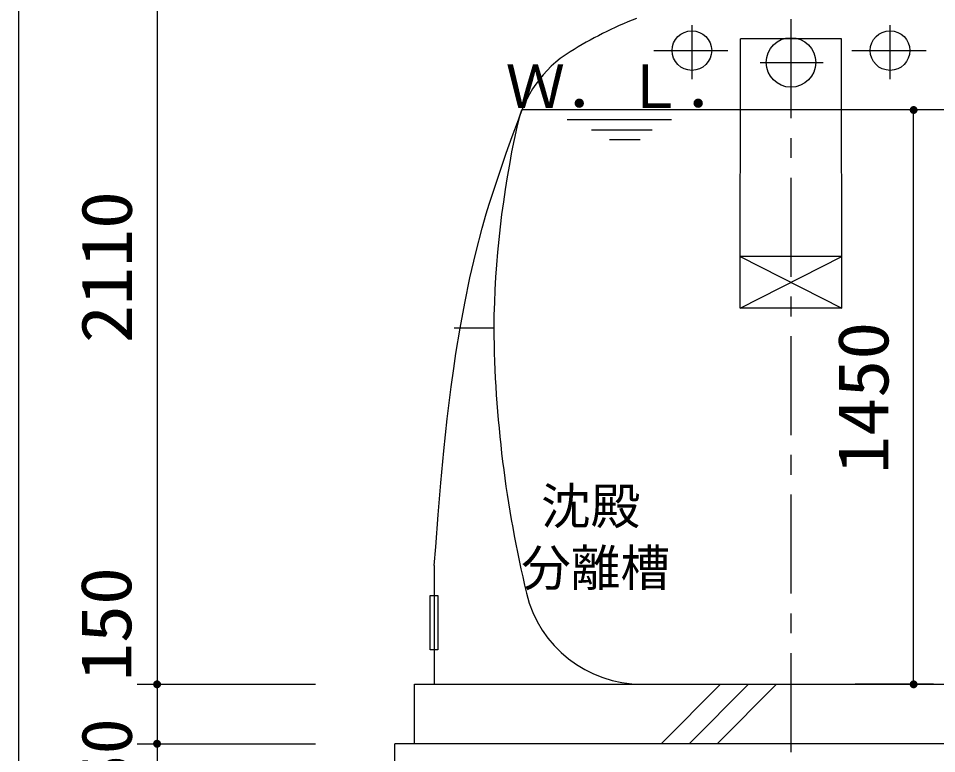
# Model space of a CAD drawing. Units: millimetres, scale not verified. Extents: x -14850 to 14850, y -10500 to 10500.
# Drawn here: x -317 to 2000, y -5090 to -3234 of the extents above; entities that cross this region are included whole.
import ezdxf
from ezdxf.enums import TextEntityAlignment as Align

# ---------------------------------------------------------------- set-up
doc = ezdxf.new("R2010")
doc.units = ezdxf.units.MM
doc.header["$LTSCALE"] = 50
doc.linetypes.add('CHAIN1', pattern=[8, 5, -1, 1, -1])
for name, color, linetype, lineweight in [('0-0_空気管', 3, 'Continuous', 25), ('0-1_機器', 2, 'Continuous', 25), ('0-4_文字', 5, 'Continuous', 25), ('0-5_製作', 5, 'Continuous', 25)]:
    doc.layers.add(name, color=color, linetype=linetype, lineweight=lineweight)
doc.styles.add('ＭＳ ゴシック', font='')
doc.styles.get('ＭＳ ゴシック').set_extended_font_data('MS Gothic')

msp = doc.modelspace()

# ---------------------------------------------------------------- linework, layer by layer
at = {"layer": '0-0_空気管', "linetype": 'CHAIN1'}
for p, q in [((1632.29, -2836.33), (1632.29, -5270.55)), ((1382.29, -3251.35), (1382.29, -3387.31)), ((1882.29, -3387.31), (1882.29, -3251.35)), ((1285.84, -3315.35), (1473.05, -3315.35)), ((1785.84, -3315.35), (1973.05, -3315.35)), ((1554.55, -3345.35), (1713.59, -3345.35))]:
    msp.add_line(p, q, dxfattribs=at)
at = {"layer": '0-0_空気管'}
for p, q in [((1504.01, -3965.35), (1504.94, -3285.35)), ((1759.64, -3285.35), (1504.94, -3285.35)), ((1760.56, -3965.35), (1759.64, -3285.35)), ((2311.16, -3465.35), (953.42, -3465.35)), ((1330.92, -3490.35), (1067.54, -3490.35)), ((1129.06, -3515.35), (1281.9, -3515.35)), ((1252.1, -3540.35), (1174.24, -3540.35)), ((1504.01, -3965.35), (1760.39, -3835.35)), ((1760.56, -3965.35), (1504.01, -3965.35)), ((782.29, -4015.35), (882.29, -4015.35))]:
    msp.add_line(p, q, dxfattribs=at)
msp.add_lwpolyline([(1760.39, -3835.35), (1504.19, -3835.35), (1760.56, -3965.35)], dxfattribs=at)
for centre, radius in [((1382.29, -3315.35), 50), ((1882.29, -3315.35), 50), ((1632.29, -3345.35), 62.5)]:
    msp.add_circle(centre, radius, dxfattribs=at)
for centre, radius, start, end in [((1632.29, -4215.35), 1056, 111.67018, 121.84732), ((1233.38, -3573.16), 300, 121.84731, 167.60608), ((3382.11, -4045.35), 2500, 167.60608, 179.31242), ((3882.14, -3985.35), 3000, 180.57295, 193.49339), ((1256.67, -4615.35), 300, 193.49338, 270)]:
    msp.add_arc(centre, radius, start, end, dxfattribs=at)
at = {"layer": '0-1_機器'}
for p, q in [((682.29, -5065.35), (682.29, -4915.35)), ((682.29, -4915.35), (2582.29, -4915.35)), ((1304.39, -5065.35), (1454.39, -4915.35)), ((1375.1, -5065.35), (1525.1, -4915.35)), ((1445.81, -5065.35), (1595.81, -4915.35)), ((2632.29, -5065.35), (632.29, -5065.35))]:
    msp.add_line(p, q, dxfattribs=at)
msp.add_lwpolyline([(2632.29, -5065.35), (2632.29, -5215.35), (632.29, -5215.35), (632.29, -5065.35)], dxfattribs=at)
at = {"layer": '0-4_文字', "color": 7}
for p, q in [((732.29, -4615.35), (732.29, -4915.35)), ((721.4, -4690.78), (741.05, -4690.78)), ((721.4, -4828.33), (721.4, -4690.78)), ((741.05, -4690.78), (741.05, -4828.33)), ((741.05, -4828.33), (721.4, -4828.33))]:
    msp.add_line(p, q, dxfattribs=at)
msp.add_lwpolyline([(732.29, -4615.35), (735.85, -4568.39), (742.16, -4487.44), (748.92, -4406.54), (756.41, -4325.7), (764.92, -4244.97), (774.74, -4164.37), (781.13, -4117.68), (786.65, -4080.52), (797.12, -4016.56), (808.88, -3952.84), (822.07, -3889.41), (836.81, -3826.37), (853.2, -3763.77), (863.52, -3727.7), (871.07, -3702.72), (884.7, -3659.83), (898.99, -3617.15), (913.81, -3574.63), (929, -3532.22), (944.42, -3489.89), (953.42, -3465.35)], dxfattribs=at)
at = {"layer": '0-5_製作', "color": 2}
for p, q in [((-317.39, -2635.35), (-317.39, -5215.35)), ((32.61, -2805.35), (32.61, -4915.35)), ((1991.86, -3465.35), (1794.2, -3465.35)), ((1941.86, -4915.35), (1941.86, -3465.35)), ((-17.39, -4915.35), (432.4, -4915.35)), ((32.61, -4915.35), (32.61, -5065.35)), ((1991.86, -4915.35), (1794.2, -4915.35)), ((-17.39, -5065.35), (432.4, -5065.35)), ((32.61, -5065.35), (32.61, -5115.35))]:
    msp.add_line(p, q, dxfattribs=at)
at = {"layer": '0-5_製作'}
for points in [[(1931.86, -3465.35), (1941.86, -3455.35), (1941.86, -3465.35)], [(1931.88, -3464.72), (1941.86, -3455.35), (1931.86, -3465.35)], [(1933.1, -3470.17), (1931.86, -3465.35), (1941.86, -3465.35)], [(1932.56, -3469.03), (1931.86, -3465.35), (1933.1, -3470.17)], [(1932.17, -3467.83), (1931.86, -3465.35), (1932.56, -3469.03)], [(1931.94, -3466.6), (1931.86, -3465.35), (1932.17, -3467.83)], [(1932.04, -3463.47), (1941.86, -3455.35), (1931.88, -3464.72)], [(1932.35, -3462.26), (1941.86, -3455.35), (1932.04, -3463.47)], [(1932.81, -3461.09), (1941.86, -3455.35), (1932.35, -3462.26)], [(1933.42, -3459.99), (1941.86, -3455.35), (1932.81, -3461.09)], [(1933.1, -3470.17), (1941.86, -3465.35), (1933.77, -3471.23)], [(1933.42, -3459.99), (1940.61, -3455.43), (1941.86, -3455.35)], [(1934.15, -3458.97), (1940.61, -3455.43), (1933.42, -3459.99)], [(1933.77, -3471.23), (1941.86, -3465.35), (1934.57, -3472.19)], [(1934.15, -3458.97), (1939.37, -3455.66), (1940.61, -3455.43)], [(1935.01, -3458.06), (1939.37, -3455.66), (1934.15, -3458.97)], [(1934.57, -3472.19), (1941.86, -3465.35), (1935.49, -3473.05)], [(1935.01, -3458.06), (1938.18, -3456.05), (1939.37, -3455.66)], [(1935.98, -3457.26), (1938.18, -3456.05), (1935.01, -3458.06)], [(1935.49, -3473.05), (1941.86, -3465.35), (1936.5, -3473.79)], [(1935.98, -3457.26), (1937.04, -3456.58), (1938.18, -3456.05)], [(1936.5, -3473.79), (1941.86, -3465.35), (1937.6, -3474.4)], [(1937.6, -3474.4), (1941.86, -3465.35), (1938.77, -3474.86)], [(1938.77, -3474.86), (1941.86, -3465.35), (1939.99, -3475.17)], [(1939.99, -3475.17), (1941.86, -3465.35), (1941.23, -3475.33)], [(1941.23, -3475.33), (1941.86, -3465.35), (1941.86, -3475.35)], [(1941.86, -3455.35), (1949.95, -3459.47), (1941.86, -3465.35)], [(1941.86, -3455.35), (1949.15, -3458.5), (1949.95, -3459.47)], [(1941.86, -3455.35), (1948.23, -3457.64), (1949.15, -3458.5)], [(1941.86, -3455.35), (1947.22, -3456.9), (1948.23, -3457.64)], [(1941.86, -3455.35), (1946.12, -3456.3), (1947.22, -3456.9)], [(1941.86, -3455.35), (1944.95, -3455.84), (1946.12, -3456.3)], [(1941.86, -3455.35), (1943.73, -3455.52), (1944.95, -3455.84)], [(1941.86, -3455.35), (1942.49, -3455.37), (1943.73, -3455.52)], [(1941.86, -3465.35), (1949.95, -3459.47), (1950.62, -3460.53)], [(1941.86, -3465.35), (1950.62, -3460.53), (1951.16, -3461.67)], [(1941.86, -3465.35), (1951.16, -3461.67), (1951.55, -3462.86)], [(1941.86, -3465.35), (1951.55, -3462.86), (1951.78, -3464.09)], [(1941.86, -3465.35), (1951.78, -3464.09), (1951.86, -3465.35)], [(1941.86, -3465.35), (1950.91, -3469.61), (1941.86, -3475.35)], [(1941.86, -3465.35), (1951.37, -3468.44), (1950.91, -3469.61)], [(1941.86, -3465.35), (1951.68, -3467.22), (1951.37, -3468.44)], [(1941.86, -3465.35), (1951.84, -3465.98), (1951.68, -3467.22)], [(1941.86, -3465.35), (1951.86, -3465.35), (1951.84, -3465.98)], [(1941.86, -3475.35), (1950.91, -3469.61), (1950.3, -3470.71)], [(1941.86, -3475.35), (1950.3, -3470.71), (1943.11, -3475.27)], [(1943.11, -3475.27), (1950.3, -3470.71), (1949.57, -3471.72)], [(1943.11, -3475.27), (1949.57, -3471.72), (1944.35, -3475.03)], [(1944.35, -3475.03), (1949.57, -3471.72), (1948.71, -3472.64)], [(1944.35, -3475.03), (1948.71, -3472.64), (1945.54, -3474.65)], [(1945.54, -3474.65), (1948.71, -3472.64), (1947.74, -3473.44)], [(1945.54, -3474.65), (1947.74, -3473.44), (1946.68, -3474.11)], [(22.61, -4915.35), (32.61, -4905.35), (32.61, -4915.35)], [(22.63, -4914.72), (32.61, -4905.35), (22.61, -4915.35)], [(22.78, -4913.47), (32.61, -4905.35), (22.63, -4914.72)], [(23.09, -4912.26), (32.61, -4905.35), (22.78, -4913.47)], [(23.56, -4911.09), (32.61, -4905.35), (23.09, -4912.26)], [(24.16, -4909.99), (32.61, -4905.35), (23.56, -4911.09)], [(24.9, -4908.97), (32.61, -4905.35), (24.16, -4909.99)], [(25.76, -4908.06), (32.61, -4905.35), (24.9, -4908.97)], [(26.73, -4907.26), (32.61, -4905.35), (25.76, -4908.06)], [(27.79, -4906.58), (32.61, -4905.35), (26.73, -4907.26)], [(28.92, -4906.05), (32.61, -4905.35), (27.79, -4906.58)], [(30.12, -4905.66), (32.61, -4905.35), (28.92, -4906.05)], [(31.35, -4905.43), (32.61, -4905.35), (30.12, -4905.66)], [(32.61, -4905.35), (42.53, -4914.09), (32.61, -4915.35)], [(32.61, -4905.35), (42.29, -4912.86), (42.53, -4914.09)], [(32.61, -4905.35), (41.9, -4911.67), (42.29, -4912.86)], [(32.61, -4905.35), (41.37, -4910.53), (41.9, -4911.67)], [(32.61, -4905.35), (40.7, -4909.47), (41.37, -4910.53)], [(32.61, -4905.35), (39.9, -4908.5), (40.7, -4909.47)], [(32.61, -4905.35), (38.98, -4907.64), (39.9, -4908.5)], [(32.61, -4905.35), (37.96, -4906.9), (38.98, -4907.64)], [(32.61, -4905.35), (36.86, -4906.3), (37.96, -4906.9)], [(32.61, -4905.35), (35.7, -4905.84), (36.86, -4906.3)], [(32.61, -4905.35), (34.48, -4905.52), (35.7, -4905.84)], [(32.61, -4905.35), (33.23, -4905.37), (34.48, -4905.52)], [(1931.86, -4915.35), (1941.86, -4905.35), (1941.86, -4915.35)], [(1931.88, -4914.72), (1941.86, -4905.35), (1931.86, -4915.35)], [(1932.04, -4913.47), (1941.86, -4905.35), (1931.88, -4914.72)], [(1932.35, -4912.26), (1941.86, -4905.35), (1932.04, -4913.47)], [(1932.81, -4911.09), (1941.86, -4905.35), (1932.35, -4912.26)], [(1933.42, -4909.99), (1941.86, -4905.35), (1932.81, -4911.09)], [(1934.15, -4908.97), (1941.86, -4905.35), (1933.42, -4909.99)], [(1935.01, -4908.06), (1941.86, -4905.35), (1934.15, -4908.97)], [(1935.98, -4907.26), (1941.86, -4905.35), (1935.01, -4908.06)], [(1935.98, -4907.26), (1940.61, -4905.43), (1941.86, -4905.35)], [(1937.04, -4906.58), (1940.61, -4905.43), (1935.98, -4907.26)], [(1937.04, -4906.58), (1939.37, -4905.66), (1940.61, -4905.43)], [(1938.18, -4906.05), (1939.37, -4905.66), (1937.04, -4906.58)], [(1941.86, -4905.35), (1950.62, -4910.53), (1941.86, -4915.35)], [(1941.86, -4905.35), (1949.95, -4909.47), (1950.62, -4910.53)], [(1941.86, -4905.35), (1949.15, -4908.5), (1949.95, -4909.47)], [(1941.86, -4905.35), (1948.23, -4907.64), (1949.15, -4908.5)], [(1941.86, -4905.35), (1947.22, -4906.9), (1948.23, -4907.64)], [(1941.86, -4905.35), (1946.12, -4906.3), (1947.22, -4906.9)], [(1941.86, -4905.35), (1944.95, -4905.84), (1946.12, -4906.3)], [(1941.86, -4905.35), (1943.73, -4905.52), (1944.95, -4905.84)], [(1941.86, -4905.35), (1942.49, -4905.37), (1943.73, -4905.52)], [(1941.86, -4915.35), (1950.62, -4910.53), (1951.16, -4911.67)], [(1941.86, -4915.35), (1951.16, -4911.67), (1951.55, -4912.86)], [(22.61, -4915.35), (32.61, -4915.35), (22.68, -4916.6)], [(22.68, -4916.6), (32.61, -4915.35), (22.92, -4917.83)], [(22.92, -4917.83), (32.61, -4915.35), (23.31, -4919.03)], [(23.31, -4919.03), (32.61, -4915.35), (23.84, -4920.16)], [(23.84, -4920.16), (32.61, -4915.35), (24.52, -4921.23)], [(24.52, -4921.23), (32.61, -4915.35), (25.32, -4922.19)], [(25.32, -4922.19), (32.61, -4915.35), (26.23, -4923.05)], [(26.23, -4923.05), (32.61, -4915.35), (27.25, -4923.79)], [(27.25, -4923.79), (32.61, -4915.35), (28.35, -4924.4)], [(28.35, -4924.4), (32.61, -4915.35), (29.52, -4924.86)], [(29.52, -4924.86), (32.61, -4915.35), (30.73, -4925.17)], [(30.73, -4925.17), (32.61, -4915.35), (31.98, -4925.33)], [(31.98, -4925.33), (32.61, -4915.35), (32.61, -4925.35)], [(32.61, -4915.35), (42.53, -4914.09), (42.61, -4915.35)], [(32.61, -4915.35), (33.86, -4925.27), (32.61, -4925.35)], [(32.61, -4915.35), (35.09, -4925.03), (33.86, -4925.27)], [(32.61, -4915.35), (36.29, -4924.65), (35.09, -4925.03)], [(32.61, -4915.35), (37.42, -4924.11), (36.29, -4924.65)], [(32.61, -4915.35), (38.48, -4923.44), (37.42, -4924.11)], [(32.61, -4915.35), (39.45, -4922.64), (38.48, -4923.44)], [(32.61, -4915.35), (40.31, -4921.72), (39.45, -4922.64)], [(32.61, -4915.35), (41.05, -4920.71), (40.31, -4921.72)], [(32.61, -4915.35), (41.65, -4919.61), (41.05, -4920.71)], [(32.61, -4915.35), (42.12, -4918.44), (41.65, -4919.61)], [(32.61, -4915.35), (42.43, -4917.22), (42.12, -4918.44)], [(32.61, -4915.35), (42.59, -4915.98), (42.43, -4917.22)], [(32.61, -4915.35), (42.61, -4915.35), (42.59, -4915.98)], [(1932.17, -4917.83), (1931.86, -4915.35), (1941.86, -4915.35)], [(1931.94, -4916.6), (1931.86, -4915.35), (1932.17, -4917.83)], [(1932.17, -4917.83), (1941.86, -4915.35), (1932.56, -4919.03)], [(1932.56, -4919.03), (1941.86, -4915.35), (1933.1, -4920.17)], [(1933.1, -4920.17), (1941.86, -4915.35), (1933.77, -4921.23)], [(1933.77, -4921.23), (1941.86, -4915.35), (1934.57, -4922.19)], [(1934.57, -4922.19), (1941.86, -4915.35), (1935.49, -4923.05)], [(1935.49, -4923.05), (1941.86, -4915.35), (1936.5, -4923.79)], [(1936.5, -4923.79), (1941.86, -4915.35), (1937.6, -4924.4)], [(1937.6, -4924.4), (1941.86, -4915.35), (1938.77, -4924.86)], [(1938.77, -4924.86), (1941.86, -4915.35), (1939.99, -4925.17)], [(1939.99, -4925.17), (1941.86, -4915.35), (1941.23, -4925.33)], [(1941.23, -4925.33), (1941.86, -4915.35), (1941.86, -4925.35)], [(1941.86, -4915.35), (1951.55, -4912.86), (1951.78, -4914.09)], [(1941.86, -4915.35), (1951.78, -4914.09), (1951.86, -4915.35)], [(1941.86, -4915.35), (1948.71, -4922.64), (1941.86, -4925.35)], [(1941.86, -4915.35), (1949.57, -4921.72), (1948.71, -4922.64)], [(1941.86, -4915.35), (1950.3, -4920.71), (1949.57, -4921.72)], [(1941.86, -4915.35), (1950.91, -4919.61), (1950.3, -4920.71)], [(1941.86, -4915.35), (1951.37, -4918.44), (1950.91, -4919.61)], [(1941.86, -4915.35), (1951.68, -4917.22), (1951.37, -4918.44)], [(1941.86, -4915.35), (1951.84, -4915.98), (1951.68, -4917.22)], [(1941.86, -4915.35), (1951.86, -4915.35), (1951.84, -4915.98)], [(1941.86, -4925.35), (1948.71, -4922.64), (1947.74, -4923.44)], [(1941.86, -4925.35), (1947.74, -4923.44), (1943.11, -4925.27)], [(1943.11, -4925.27), (1947.74, -4923.44), (1946.68, -4924.11)], [(1943.11, -4925.27), (1946.68, -4924.11), (1944.35, -4925.03)], [(1944.35, -4925.03), (1946.68, -4924.11), (1945.54, -4924.65)], [(22.61, -5065.35), (32.61, -5055.35), (32.61, -5065.35)], [(22.63, -5064.72), (32.61, -5055.35), (22.61, -5065.35)], [(22.61, -5065.35), (32.61, -5065.35), (22.68, -5066.6)], [(22.78, -5063.47), (32.61, -5055.35), (22.63, -5064.72)], [(22.68, -5066.6), (32.61, -5065.35), (22.92, -5067.83)], [(23.09, -5062.26), (32.61, -5055.35), (22.78, -5063.47)], [(22.92, -5067.83), (32.61, -5065.35), (23.31, -5069.03)], [(23.56, -5061.09), (32.61, -5055.35), (23.09, -5062.26)], [(23.31, -5069.03), (32.61, -5065.35), (23.84, -5070.16)], [(24.16, -5059.99), (32.61, -5055.35), (23.56, -5061.09)], [(23.84, -5070.16), (32.61, -5065.35), (24.52, -5071.22)], [(24.9, -5058.97), (32.61, -5055.35), (24.16, -5059.99)], [(24.52, -5071.22), (32.61, -5065.35), (25.32, -5072.19)], [(25.76, -5058.06), (32.61, -5055.35), (24.9, -5058.97)], [(25.32, -5072.19), (32.61, -5065.35), (26.23, -5073.05)], [(26.73, -5057.26), (32.61, -5055.35), (25.76, -5058.06)], [(26.23, -5073.05), (32.61, -5065.35), (27.25, -5073.79)], [(27.79, -5056.58), (32.61, -5055.35), (26.73, -5057.26)], [(27.25, -5073.79), (32.61, -5065.35), (28.35, -5074.39)], [(28.92, -5056.05), (32.61, -5055.35), (27.79, -5056.58)], [(28.35, -5074.39), (32.61, -5065.35), (29.52, -5074.86)], [(30.12, -5055.66), (32.61, -5055.35), (28.92, -5056.05)], [(29.52, -5074.86), (32.61, -5065.35), (30.73, -5075.17)], [(31.35, -5055.43), (32.61, -5055.35), (30.12, -5055.66)], [(30.73, -5075.17), (32.61, -5065.35), (31.98, -5075.33)], [(31.98, -5075.33), (32.61, -5065.35), (32.61, -5075.35)], [(32.61, -5055.35), (42.53, -5064.09), (32.61, -5065.35)], [(32.61, -5055.35), (42.29, -5062.86), (42.53, -5064.09)], [(32.61, -5055.35), (41.9, -5061.67), (42.29, -5062.86)], [(32.61, -5055.35), (41.37, -5060.53), (41.9, -5061.67)], [(32.61, -5055.35), (40.7, -5059.47), (41.37, -5060.53)], [(32.61, -5055.35), (39.9, -5058.5), (40.7, -5059.47)], [(32.61, -5055.35), (38.98, -5057.64), (39.9, -5058.5)], [(32.61, -5055.35), (37.96, -5056.9), (38.98, -5057.64)], [(32.61, -5055.35), (36.86, -5056.3), (37.96, -5056.9)], [(32.61, -5055.35), (35.7, -5055.84), (36.86, -5056.3)], [(32.61, -5055.35), (34.48, -5055.52), (35.7, -5055.84)], [(32.61, -5055.35), (33.23, -5055.37), (34.48, -5055.52)], [(32.61, -5065.35), (42.53, -5064.09), (42.61, -5065.35)], [(32.61, -5065.35), (33.86, -5075.27), (32.61, -5075.35)], [(32.61, -5065.35), (35.09, -5075.03), (33.86, -5075.27)], [(32.61, -5065.35), (36.29, -5074.64), (35.09, -5075.03)], [(32.61, -5065.35), (37.42, -5074.11), (36.29, -5074.64)], [(32.61, -5065.35), (38.48, -5073.44), (37.42, -5074.11)], [(32.61, -5065.35), (39.45, -5072.64), (38.48, -5073.44)], [(32.61, -5065.35), (40.31, -5071.72), (39.45, -5072.64)], [(32.61, -5065.35), (41.05, -5070.7), (40.31, -5071.72)], [(32.61, -5065.35), (41.65, -5069.6), (41.05, -5070.7)], [(32.61, -5065.35), (42.12, -5068.44), (41.65, -5069.6)], [(32.61, -5065.35), (42.43, -5067.22), (42.12, -5068.44)], [(32.61, -5065.35), (42.59, -5065.97), (42.43, -5067.22)], [(32.61, -5065.35), (42.61, -5065.35), (42.59, -5065.97)]]:
    msp.add_solid(points, dxfattribs=at)

# ---------------------------------------------------------------- texts
at = {"layer": '0-0_空気管', "color": 4, "style": 'ＭＳ ゴシック'}
for s, height, p in [('Ｗ．Ｌ．', 110, (912.16, -3493.58)), ('沈殿', 91.79, (1001.55, -4538.68)), ('分離槽', 91.79, (951.55, -4694.68))]:
    msp.add_text(s, height=height, dxfattribs=at).set_placement(p, align=Align.BOTTOM_LEFT)
at = {"layer": '0-5_製作', "color": 4, "style": 'ＭＳ ゴシック'}
for s, width, p in [('2110', 1.1, (7.61, -4054.1)), ('1450', 1.1, (1916.86, -4384.1)), ('150', 1.1, (6.22, -4907.3)), ('50', 1.05, (7.61, -5184.1))]:
    msp.add_text(s, height=128.4, rotation=90, dxfattribs=dict(at, width=width)).set_placement(p, align=Align.BOTTOM_LEFT)

doc.saveas('drawing.dxf')
